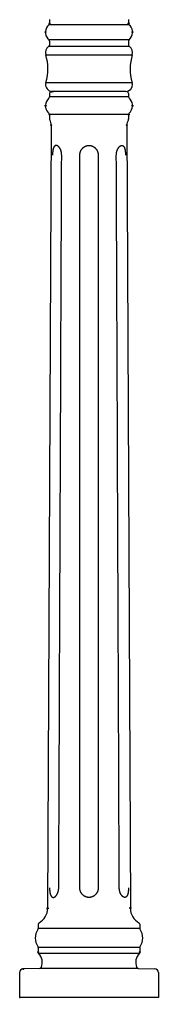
# Model space of a CAD drawing. Extents: x 0 to 131, y 0 to 344.
# Drawn here: x 46.2 to 60.3, y 108.4 to 207.9 of the extents above; entities that cross this region are included whole.
import ezdxf

# ---------------------------------------------------------------- set-up
doc = ezdxf.new("R2010")
doc.units = 0
doc.layers.add('LIVELLO_1', color=160, linetype='Continuous')

# ---------------------------------------------------------------- blocks, each defined once
blk = doc.blocks.new('AI9-BLK1')
at = {"layer": 'LIVELLO_1', "color": 7}
for p, q in [((-7.797, 35.306), (-15.994, 35.306)), ((-15.931, 35.836), (-15.931, 35.442)), ((-7.86, 35.836), (-7.86, 35.442)), ((-7.776, 33.086), (-16.015, 33.086)), ((-7.797, 33.786), (-15.994, 33.786)), ((-15.931, 33.648), (-15.931, 33.236)), ((-7.86, 33.648), (-7.86, 33.236)), ((-16.308, 32.259), (-7.481, 32.259)), ((-16.291, 29.437), (-7.498, 29.437)), ((-15.931, 28.301), (-15.931, 27.965)), ((-7.86, 27.965), (-15.931, 27.965)), ((-15.751, 28.481), (-15.508, 28.504)), ((-8.14, 28.504), (-15.649, 28.504)), ((-8.279, 28.504), (-15.508, 28.504)), ((-8.038, 28.481), (-8.279, 28.504)), ((-7.86, 28.301), (-7.86, 27.965)), ((-15.931, 26.174), (-15.931, 25.713)), ((-7.86, 26.174), (-15.931, 26.174)), ((-7.86, 26.174), (-7.86, 25.713)), ((-15.751, 25.088), (-16.114, -54.641)), ((-8.038, 25.088), (-7.678, -54.641)), ((-17.076, -56.268), (-17.076, -56.699)), ((-6.711, -56.699), (-17.076, -56.699)), ((-6.711, -56.268), (-6.711, -56.699)), ((-17.076, -58.626), (-17.076, -59.094)), ((-6.711, -58.626), (-17.076, -58.626)), ((-6.711, -58.626), (-6.711, -59.094)), ((-17.027, -59.22), (-6.764, -59.22)), ((-18.975, -61.179), (-18.975, -63.714)), ((-16.912, -60.761), (-18.615, -60.818)), ((-16.134, -60.761), (-16.912, -60.761)), ((-7.656, -60.761), (-16.134, -60.761)), ((-6.878, -60.761), (-7.656, -60.761)), ((-6.878, -60.761), (-5.177, -60.818)), ((-4.815, -61.179), (-4.815, -63.714)), ((-18.975, -63.714), (-18.918, -63.714)), ((-11.895, -63.714), (-18.918, -63.714)), ((-5.24, -63.714), (-18.548, -63.714)), ((-4.93, -63.714), (-11.895, -63.714)), ((-4.815, -63.714), (-4.93, -63.714))]:
    blk.add_line(p, q, dxfattribs=at)
for centre, radius in [((-7.858, 26.174), 0.0561), ((-16.112, -54.641), 0.0556)]:
    blk.add_circle(centre, radius, dxfattribs=at)
for centre, major_axis, ratio in [((-15.932, 35.442), (0.0013, -0.0593), 0.925652), ((-7.858, 35.442), (-0.0016, -0.0593), 0.94586), ((-16.334, 34.543), (0.0568, 0), 0.958515), ((-7.456, 34.543), (0.0556, 0), 0.979033), ((-15.751, 28.481), (0.0561, 0), 0.943166), ((-15.651, 28.504), (0.0016, -0.0577), 0.969799), ((-16.334, 27.068), (0.0568, 0), 0.957696), ((-7.456, 27.068), (0.0556, 0), 0.979033), ((-15.932, 26.174), (0.0013, -0.056), 0.979739), ((-15.751, 25.094), (0.0001, -0.0577), 0.971641), ((-8.039, 25.088), (0.0573, 0), 0.98048), ((-7.679, -54.601), (0.0011, -0.0579), 0.962618), ((-17.078, -59.094), (0.0556, 0), 0.978568), ((-6.712, -59.094), (0.0564, 0), 0.96509), ((-18.613, -60.818), (-0.0021, -0.0575), 0.966442)]:
    blk.add_ellipse(centre, major_axis=major_axis, ratio=ratio, dxfattribs=at)
for points, knots in [([(-15.994, 35.306), (-16.415, 34.932), (-16.451, 34.287), (-16.078, 33.866), (-16.051, 33.839), (-16.023, 33.81), (-15.994, 33.786)], [0, 0, 0, 0, 1, 1, 1, 2, 2, 2, 2]), ([(-7.797, 33.786), (-7.374, 34.159), (-7.338, 34.801), (-7.711, 35.219), (-7.74, 35.251), (-7.766, 35.28), (-7.797, 35.306)], [0, 0, 0, 0, 1, 1, 1, 2, 2, 2, 2]), ([(-16.291, 29.437), (-16.407, 29.056), (-16.194, 28.652), (-15.813, 28.533), (-15.757, 28.519), (-15.707, 28.508), (-15.649, 28.504)], [0, 0, 0, 0, 1, 1, 1, 2, 2, 2, 2]), ([(-8.14, 28.504), (-7.742, 28.529), (-7.442, 28.874), (-7.468, 29.275), (-7.473, 29.333), (-7.482, 29.385), (-7.498, 29.437)], [0, 0, 0, 0, 1, 1, 1, 2, 2, 2, 2]), ([(-15.994, 27.83), (-16.415, 27.455), (-16.451, 26.811), (-16.078, 26.392), (-16.051, 26.363), (-16.023, 26.336), (-15.994, 26.307)], [0, 0, 0, 0, 1, 1, 1, 2, 2, 2, 2]), ([(-7.797, 26.307), (-7.374, 26.68), (-7.338, 27.326), (-7.711, 27.745), (-7.74, 27.776), (-7.766, 27.806), (-7.797, 27.83)], [0, 0, 0, 0, 1, 1, 1, 2, 2, 2, 2]), ([(-14.679, 22.033), (-14.682, 22.07), (-14.682, 22.107), (-14.683, 22.145), (-14.686, 22.176), (-14.69, 22.211), (-14.695, 22.243), (-14.699, 22.27), (-14.701, 22.296), (-14.707, 22.32), (-14.713, 22.344), (-14.718, 22.368), (-14.722, 22.392), (-14.727, 22.411), (-14.732, 22.427), (-14.735, 22.443), (-14.743, 22.461), (-14.746, 22.479), (-14.754, 22.496), (-14.762, 22.512), (-14.763, 22.528), (-14.771, 22.547), (-14.776, 22.563), (-14.785, 22.578), (-14.793, 22.595), (-14.801, 22.613), (-14.807, 22.629), (-14.816, 22.64), (-14.821, 22.658), (-14.832, 22.676), (-14.839, 22.69), (-14.848, 22.703), (-14.855, 22.717), (-14.864, 22.732), (-14.873, 22.744), (-14.882, 22.759), (-14.888, 22.772), (-14.9, 22.783), (-14.906, 22.796), (-14.914, 22.805), (-14.923, 22.818), (-14.932, 22.829), (-14.944, 22.841), (-14.951, 22.852), (-14.959, 22.86), (-14.967, 22.869), (-14.976, 22.876), (-14.985, 22.89), (-14.993, 22.898), (-15.003, 22.906), (-15.011, 22.913), (-15.021, 22.921), (-15.029, 22.929), (-15.037, 22.933), (-15.047, 22.94), (-15.056, 22.95), (-15.062, 22.956), (-15.073, 22.961), (-15.078, 22.967), (-15.088, 22.972), (-15.097, 22.975), (-15.106, 22.981), (-15.114, 22.983), (-15.123, 22.988), (-15.129, 22.991), (-15.137, 22.997), (-15.149, 23.001), (-15.156, 23.001), (-15.164, 23.006), (-15.172, 23.009), (-15.18, 23.009), (-15.19, 23.012), (-15.195, 23.013), (-15.203, 23.013), (-15.213, 23.013), (-15.218, 23.018), (-15.218, 23.018), (-15.244, 23.018), (-15.244, 23.018), (-15.244, 23.018), (-15.266, 23.018), (-15.266, 23.018), (-15.272, 23.018), (-15.28, 23.013), (-15.288, 23.013), (-15.293, 23.012), (-15.302, 23.009), (-15.309, 23.009), (-15.314, 23.006), (-15.322, 23.001), (-15.33, 23.001), (-15.338, 22.997), (-15.346, 22.991), (-15.35, 22.988), (-15.358, 22.983), (-15.364, 22.981), (-15.372, 22.975), (-15.377, 22.972), (-15.386, 22.967), (-15.39, 22.961), (-15.397, 22.956), (-15.405, 22.95), (-15.408, 22.943), (-15.416, 22.933), (-15.422, 22.929), (-15.428, 22.921), (-15.435, 22.913), (-15.441, 22.906), (-15.447, 22.898), (-15.452, 22.89), (-15.458, 22.876), (-15.466, 22.869), (-15.471, 22.86), (-15.475, 22.852), (-15.48, 22.841), (-15.485, 22.829), (-15.49, 22.818), (-15.499, 22.805), (-15.502, 22.796), (-15.507, 22.783), (-15.508, 22.772), (-15.516, 22.759), (-15.519, 22.744), (-15.527, 22.732), (-15.533, 22.717), (-15.535, 22.703), (-15.538, 22.69), (-15.543, 22.672), (-15.547, 22.658), (-15.551, 22.64), (-15.555, 22.627), (-15.559, 22.613), (-15.56, 22.595), (-15.566, 22.578), (-15.569, 22.56), (-15.571, 22.544), (-15.577, 22.528), (-15.579, 22.512), (-15.579, 22.496), (-15.583, 22.479), (-15.587, 22.461), (-15.59, 22.443), (-15.591, 22.427), (-15.591, 22.411), (-15.595, 22.392), (-15.595, 22.368), (-15.6, 22.344), (-15.602, 22.32), (-15.605, 22.293), (-15.605, 22.27), (-15.608, 22.243), (-15.61, 22.211), (-15.613, 22.176), (-15.613, 22.145), (-15.613, 22.107), (-15.613, 22.07), (-15.615, 22.033)], [0, 0, 0, 0, 1, 1, 1, 2, 2, 2, 3, 3, 3, 4, 4, 4, 5, 5, 5, 6, 6, 6, 7, 7, 7, 8, 8, 8, 9, 9, 9, 10, 10, 10, 11, 11, 11, 12, 12, 12, 13, 13, 13, 14, 14, 14, 15, 15, 15, 16, 16, 16, 17, 17, 17, 18, 18, 18, 19, 19, 19, 20, 20, 20, 21, 21, 21, 22, 22, 22, 23, 23, 23, 24, 24, 24, 25, 25, 25, 26, 26, 26, 27, 27, 27, 28, 28, 28, 29, 29, 29, 30, 30, 30, 31, 31, 31, 32, 32, 32, 33, 33, 33, 34, 34, 34, 35, 35, 35, 36, 36, 36, 37, 37, 37, 38, 38, 38, 39, 39, 39, 40, 40, 40, 41, 41, 41, 42, 42, 42, 43, 43, 43, 44, 44, 44, 45, 45, 45, 46, 46, 46, 47, 47, 47, 48, 48, 48, 49, 49, 49, 50, 50, 50, 51, 51, 51, 52, 52, 52, 52]), ([(-12.828, 22.033), (-12.828, 22.069), (-12.828, 22.101), (-12.826, 22.136), (-12.82, 22.168), (-12.818, 22.2), (-12.81, 22.23), (-12.805, 22.253), (-12.802, 22.278), (-12.795, 22.301), (-12.787, 22.323), (-12.779, 22.347), (-12.774, 22.37), (-12.769, 22.384), (-12.764, 22.402), (-12.759, 22.418), (-12.751, 22.432), (-12.743, 22.448), (-12.735, 22.467), (-12.73, 22.482), (-12.719, 22.498), (-12.711, 22.512), (-12.707, 22.528), (-12.693, 22.547), (-12.683, 22.56), (-12.675, 22.578), (-12.667, 22.591), (-12.657, 22.607), (-12.647, 22.621), (-12.636, 22.639), (-12.622, 22.653), (-12.613, 22.666), (-12.603, 22.682), (-12.592, 22.692), (-12.579, 22.706), (-12.569, 22.72), (-12.554, 22.733), (-12.546, 22.744), (-12.53, 22.759), (-12.519, 22.77), (-12.506, 22.783), (-12.494, 22.791), (-12.478, 22.802), (-12.466, 22.817), (-12.452, 22.828), (-12.442, 22.834), (-12.426, 22.845), (-12.416, 22.855), (-12.4, 22.863), (-12.387, 22.871), (-12.373, 22.882), (-12.359, 22.89), (-12.345, 22.898), (-12.333, 22.906), (-12.317, 22.913), (-12.305, 22.921), (-12.292, 22.927), (-12.278, 22.932), (-12.262, 22.94), (-12.249, 22.945), (-12.237, 22.953), (-12.221, 22.959), (-12.211, 22.964), (-12.198, 22.967), (-12.185, 22.972), (-12.168, 22.975), (-12.159, 22.981), (-12.14, 22.983), (-12.12, 22.988), (-12.101, 22.994), (-12.084, 22.997), (-12.065, 23.001), (-12.047, 23.006), (-12.024, 23.009), (-11.998, 23.013), (-11.975, 23.013), (-11.949, 23.018), (-11.921, 23.018), (-11.895, 23.018)], [0, 0, 0, 0, 1, 1, 1, 2, 2, 2, 3, 3, 3, 4, 4, 4, 5, 5, 5, 6, 6, 6, 7, 7, 7, 8, 8, 8, 9, 9, 9, 10, 10, 10, 11, 11, 11, 12, 12, 12, 13, 13, 13, 14, 14, 14, 15, 15, 15, 16, 16, 16, 17, 17, 17, 18, 18, 18, 19, 19, 19, 20, 20, 20, 21, 21, 21, 22, 22, 22, 23, 23, 23, 24, 24, 24, 25, 25, 25, 26, 26, 26, 26]), ([(-11.895, 23.018), (-11.868, 23.018), (-11.843, 23.018), (-11.816, 23.013), (-11.79, 23.013), (-11.766, 23.009), (-11.741, 23.006), (-11.726, 23.001), (-11.705, 22.997), (-11.69, 22.994), (-11.668, 22.988), (-11.65, 22.983), (-11.632, 22.981), (-11.619, 22.975), (-11.606, 22.972), (-11.593, 22.967), (-11.58, 22.964), (-11.567, 22.959), (-11.553, 22.953), (-11.542, 22.945), (-11.525, 22.94), (-11.512, 22.932), (-11.5, 22.929), (-11.485, 22.921), (-11.473, 22.914), (-11.458, 22.906), (-11.445, 22.898), (-11.432, 22.89), (-11.417, 22.882), (-11.404, 22.874), (-11.391, 22.863), (-11.378, 22.855), (-11.365, 22.845), (-11.348, 22.839), (-11.337, 22.828), (-11.324, 22.818), (-11.311, 22.805), (-11.298, 22.796), (-11.284, 22.783), (-11.275, 22.77), (-11.262, 22.759), (-11.245, 22.748), (-11.235, 22.733), (-11.222, 22.72), (-11.212, 22.706), (-11.199, 22.692), (-11.187, 22.682), (-11.178, 22.666), (-11.165, 22.653), (-11.151, 22.639), (-11.142, 22.624), (-11.134, 22.607), (-11.124, 22.595), (-11.114, 22.578), (-11.106, 22.56), (-11.094, 22.547), (-11.084, 22.528), (-11.079, 22.512), (-11.066, 22.498), (-11.062, 22.482), (-11.053, 22.467), (-11.048, 22.448), (-11.04, 22.432), (-11.032, 22.418), (-11.027, 22.402), (-11.021, 22.384), (-11.017, 22.37), (-11.007, 22.347), (-11.001, 22.323), (-10.996, 22.301), (-10.99, 22.278), (-10.981, 22.256), (-10.977, 22.23), (-10.97, 22.201), (-10.968, 22.168), (-10.965, 22.136), (-10.963, 22.101), (-10.963, 22.069), (-10.96, 22.033)], [0, 0, 0, 0, 1, 1, 1, 2, 2, 2, 3, 3, 3, 4, 4, 4, 5, 5, 5, 6, 6, 6, 7, 7, 7, 8, 8, 8, 9, 9, 9, 10, 10, 10, 11, 11, 11, 12, 12, 12, 13, 13, 13, 14, 14, 14, 15, 15, 15, 16, 16, 16, 17, 17, 17, 18, 18, 18, 19, 19, 19, 20, 20, 20, 21, 21, 21, 22, 22, 22, 23, 23, 23, 24, 24, 24, 25, 25, 25, 26, 26, 26, 26]), ([(-9.11, 22.033), (-9.11, 22.07), (-9.11, 22.107), (-9.104, 22.145), (-9.104, 22.176), (-9.099, 22.211), (-9.095, 22.243), (-9.091, 22.27), (-9.087, 22.296), (-9.082, 22.32), (-9.079, 22.344), (-9.07, 22.37), (-9.065, 22.392), (-9.06, 22.411), (-9.059, 22.427), (-9.052, 22.443), (-9.047, 22.461), (-9.043, 22.479), (-9.037, 22.496), (-9.029, 22.512), (-9.024, 22.528), (-9.019, 22.547), (-9.011, 22.563), (-9.003, 22.581), (-8.996, 22.597), (-8.99, 22.613), (-8.983, 22.629), (-8.975, 22.643), (-8.967, 22.658), (-8.957, 22.676), (-8.952, 22.69), (-8.941, 22.703), (-8.934, 22.717), (-8.926, 22.732), (-8.916, 22.744), (-8.91, 22.759), (-8.899, 22.772), (-8.891, 22.783), (-8.882, 22.796), (-8.877, 22.805), (-8.865, 22.818), (-8.855, 22.829), (-8.847, 22.841), (-8.841, 22.852), (-8.829, 22.86), (-8.822, 22.869), (-8.814, 22.876), (-8.805, 22.89), (-8.796, 22.898), (-8.785, 22.906), (-8.78, 22.913), (-8.77, 22.921), (-8.761, 22.929), (-8.752, 22.933), (-8.742, 22.94), (-8.736, 22.945), (-8.725, 22.956), (-8.717, 22.961), (-8.711, 22.967), (-8.7, 22.972), (-8.691, 22.975), (-8.685, 22.981), (-8.676, 22.983), (-8.669, 22.988), (-8.658, 22.991), (-8.65, 22.997), (-8.642, 23.001), (-8.636, 23.001), (-8.624, 23.006), (-8.619, 23.009), (-8.611, 23.009), (-8.601, 23.012), (-8.597, 23.013), (-8.586, 23.013), (-8.578, 23.013), (-8.57, 23.018), (-8.57, 23.018), (-8.547, 23.018), (-8.547, 23.018), (-8.547, 23.018), (-8.524, 23.018), (-8.524, 23.018), (-8.516, 23.018), (-8.511, 23.013), (-8.503, 23.013), (-8.495, 23.012), (-8.488, 23.009), (-8.48, 23.009), (-8.471, 23.006), (-8.464, 23.001), (-8.459, 23.001), (-8.45, 22.997), (-8.443, 22.991), (-8.437, 22.988), (-8.431, 22.983), (-8.426, 22.981), (-8.417, 22.975), (-8.412, 22.972), (-8.401, 22.967), (-8.399, 22.961), (-8.395, 22.956), (-8.386, 22.945), (-8.378, 22.94), (-8.373, 22.933), (-8.365, 22.929), (-8.36, 22.921), (-8.355, 22.913), (-8.35, 22.906), (-8.342, 22.898), (-8.339, 22.89), (-8.332, 22.876), (-8.326, 22.869), (-8.321, 22.86), (-8.312, 22.852), (-8.311, 22.841), (-8.306, 22.829), (-8.298, 22.818), (-8.293, 22.805), (-8.288, 22.796), (-8.283, 22.783), (-8.279, 22.772), (-8.271, 22.759), (-8.27, 22.744), (-8.263, 22.732), (-8.258, 22.717), (-8.257, 22.703), (-8.252, 22.69), (-8.245, 22.672), (-8.24, 22.658), (-8.238, 22.64), (-8.235, 22.627), (-8.231, 22.613), (-8.227, 22.595), (-8.226, 22.578), (-8.222, 22.56), (-8.221, 22.544), (-8.214, 22.527), (-8.212, 22.512), (-8.207, 22.496), (-8.207, 22.479), (-8.204, 22.461), (-8.201, 22.443), (-8.196, 22.427), (-8.196, 22.411), (-8.195, 22.392), (-8.195, 22.368), (-8.191, 22.344), (-8.186, 22.32), (-8.182, 22.293), (-8.182, 22.27), (-8.181, 22.243), (-8.181, 22.211), (-8.178, 22.176), (-8.178, 22.145), (-8.178, 22.107), (-8.176, 22.07), (-8.173, 22.033)], [0, 0, 0, 0, 1, 1, 1, 2, 2, 2, 3, 3, 3, 4, 4, 4, 5, 5, 5, 6, 6, 6, 7, 7, 7, 8, 8, 8, 9, 9, 9, 10, 10, 10, 11, 11, 11, 12, 12, 12, 13, 13, 13, 14, 14, 14, 15, 15, 15, 16, 16, 16, 17, 17, 17, 18, 18, 18, 19, 19, 19, 20, 20, 20, 21, 21, 21, 22, 22, 22, 23, 23, 23, 24, 24, 24, 25, 25, 25, 26, 26, 26, 27, 27, 27, 28, 28, 28, 29, 29, 29, 30, 30, 30, 31, 31, 31, 32, 32, 32, 33, 33, 33, 34, 34, 34, 35, 35, 35, 36, 36, 36, 37, 37, 37, 38, 38, 38, 39, 39, 39, 40, 40, 40, 41, 41, 41, 42, 42, 42, 43, 43, 43, 44, 44, 44, 45, 45, 45, 46, 46, 46, 47, 47, 47, 48, 48, 48, 49, 49, 49, 50, 50, 50, 51, 51, 51, 52, 52, 52, 52]), ([(-14.98, -52.546), (-14.928, -40.114), (-14.882, -27.683), (-14.829, -15.258), (-14.78, -2.826), (-14.731, 9.603), (-14.679, 22.033)], [0, 0, 0, 0, 1, 1, 1, 2, 2, 2, 2]), ([(-12.832, -52.546), (-12.832, -52.546), (-12.832, -15.258), (-12.832, -15.258), (-12.832, -2.826), (-12.832, 9.603), (-12.828, 22.033)], [0, 0, 0, 0, 1, 1, 1, 2, 2, 2, 2]), ([(-10.96, 22.033), (-10.96, 22.033), (-10.96, -15.258), (-10.96, -15.258), (-10.96, -27.683), (-10.96, -40.114), (-10.955, -52.546)], [0, 0, 0, 0, 1, 1, 1, 2, 2, 2, 2]), ([(-8.811, -52.546), (-8.86, -40.114), (-8.91, -27.683), (-8.962, -15.258), (-9.008, -2.826), (-9.06, 9.603), (-9.11, 22.033)], [0, 0, 0, 0, 1, 1, 1, 2, 2, 2, 2]), ([(-15.917, -52.546), (-15.917, -52.584), (-15.917, -52.621), (-15.913, -52.655), (-15.913, -52.689), (-15.913, -52.724), (-15.912, -52.754), (-15.909, -52.785), (-15.909, -52.807), (-15.903, -52.834), (-15.903, -52.858), (-15.9, -52.881), (-15.898, -52.906), (-15.895, -52.924), (-15.893, -52.94), (-15.89, -52.958), (-15.89, -52.973), (-15.887, -52.993), (-15.885, -53.009), (-15.882, -53.026), (-15.877, -53.042), (-15.877, -53.06), (-15.876, -53.078), (-15.869, -53.094), (-15.867, -53.111), (-15.862, -53.126), (-15.859, -53.143), (-15.854, -53.155), (-15.849, -53.17), (-15.846, -53.185), (-15.845, -53.203), (-15.836, -53.214), (-15.832, -53.228), (-15.828, -53.239), (-15.825, -53.254), (-15.818, -53.268), (-15.815, -53.283), (-15.81, -53.294), (-15.805, -53.305), (-15.8, -53.316), (-15.793, -53.329), (-15.789, -53.34), (-15.784, -53.352), (-15.776, -53.36), (-15.774, -53.371), (-15.765, -53.379), (-15.764, -53.387), (-15.757, -53.4), (-15.751, -53.409), (-15.743, -53.417), (-15.738, -53.424), (-15.732, -53.429), (-15.726, -53.436), (-15.72, -53.444), (-15.713, -53.454), (-15.707, -53.459), (-15.702, -53.464), (-15.693, -53.472), (-15.688, -53.478), (-15.68, -53.48), (-15.676, -53.488), (-15.671, -53.491), (-15.662, -53.497), (-15.654, -53.502), (-15.646, -53.505), (-15.64, -53.508), (-15.631, -53.51), (-15.626, -53.513), (-15.618, -53.516), (-15.61, -53.52), (-15.602, -53.521), (-15.595, -53.521), (-15.59, -53.525), (-15.579, -53.528), (-15.571, -53.528), (-15.566, -53.528), (-15.559, -53.528), (-15.551, -53.531), (-15.543, -53.531), (-15.535, -53.531), (-15.527, -53.528), (-15.519, -53.528), (-15.508, -53.528), (-15.503, -53.528), (-15.493, -53.525), (-15.485, -53.521), (-15.48, -53.521), (-15.471, -53.52), (-15.462, -53.516), (-15.454, -53.513), (-15.447, -53.51), (-15.439, -53.508), (-15.428, -53.502), (-15.421, -53.499), (-15.413, -53.494), (-15.405, -53.491), (-15.395, -53.486), (-15.386, -53.48), (-15.377, -53.478), (-15.372, -53.472), (-15.361, -53.464), (-15.354, -53.456), (-15.342, -53.451), (-15.334, -53.441), (-15.328, -53.436), (-15.316, -53.429), (-15.309, -53.424), (-15.302, -53.414), (-15.292, -53.406), (-15.283, -53.398), (-15.275, -53.387), (-15.266, -53.377), (-15.257, -53.368), (-15.247, -53.36), (-15.242, -53.35), (-15.229, -53.337), (-15.223, -53.326), (-15.213, -53.316), (-15.205, -53.305), (-15.195, -53.292), (-15.19, -53.281), (-15.18, -53.268), (-15.172, -53.254), (-15.164, -53.239), (-15.156, -53.228), (-15.149, -53.214), (-15.137, -53.201), (-15.129, -53.185), (-15.123, -53.17), (-15.117, -53.155), (-15.106, -53.14), (-15.101, -53.126), (-15.093, -53.108), (-15.087, -53.094), (-15.078, -53.078), (-15.073, -53.06), (-15.065, -53.042), (-15.062, -53.026), (-15.056, -53.009), (-15.047, -52.993), (-15.044, -52.973), (-15.037, -52.958), (-15.034, -52.94), (-15.029, -52.924), (-15.024, -52.906), (-15.018, -52.881), (-15.012, -52.858), (-15.006, -52.834), (-15.003, -52.808), (-14.998, -52.785), (-14.993, -52.757), (-14.99, -52.724), (-14.987, -52.689), (-14.985, -52.658), (-14.98, -52.621), (-14.98, -52.584), (-14.98, -52.546)], [0, 0, 0, 0, 1, 1, 1, 2, 2, 2, 3, 3, 3, 4, 4, 4, 5, 5, 5, 6, 6, 6, 7, 7, 7, 8, 8, 8, 9, 9, 9, 10, 10, 10, 11, 11, 11, 12, 12, 12, 13, 13, 13, 14, 14, 14, 15, 15, 15, 16, 16, 16, 17, 17, 17, 18, 18, 18, 19, 19, 19, 20, 20, 20, 21, 21, 21, 22, 22, 22, 23, 23, 23, 24, 24, 24, 25, 25, 25, 26, 26, 26, 27, 27, 27, 28, 28, 28, 29, 29, 29, 30, 30, 30, 31, 31, 31, 32, 32, 32, 33, 33, 33, 34, 34, 34, 35, 35, 35, 36, 36, 36, 37, 37, 37, 38, 38, 38, 39, 39, 39, 40, 40, 40, 41, 41, 41, 42, 42, 42, 43, 43, 43, 44, 44, 44, 45, 45, 45, 46, 46, 46, 47, 47, 47, 48, 48, 48, 49, 49, 49, 50, 50, 50, 51, 51, 51, 52, 52, 52, 52]), ([(-11.895, -53.531), (-11.921, -53.528), (-11.949, -53.528), (-11.975, -53.528), (-11.998, -53.525), (-12.024, -53.521), (-12.051, -53.516), (-12.068, -53.513), (-12.088, -53.508), (-12.106, -53.505), (-12.126, -53.502), (-12.144, -53.494), (-12.162, -53.491), (-12.175, -53.486), (-12.188, -53.48), (-12.203, -53.478), (-12.213, -53.472), (-12.226, -53.468), (-12.239, -53.464), (-12.252, -53.456), (-12.265, -53.451), (-12.28, -53.441), (-12.293, -53.436), (-12.306, -53.43), (-12.323, -53.424), (-12.336, -53.417), (-12.349, -53.409), (-12.364, -53.4), (-12.377, -53.393), (-12.39, -53.385), (-12.403, -53.372), (-12.418, -53.366), (-12.43, -53.357), (-12.444, -53.35), (-12.454, -53.337), (-12.467, -53.326), (-12.483, -53.316), (-12.494, -53.305), (-12.506, -53.294), (-12.519, -53.283), (-12.533, -53.271), (-12.546, -53.257), (-12.555, -53.244), (-12.569, -53.235), (-12.579, -53.22), (-12.592, -53.207), (-12.605, -53.195), (-12.615, -53.18), (-12.627, -53.166), (-12.636, -53.151), (-12.647, -53.138), (-12.657, -53.121), (-12.667, -53.108), (-12.677, -53.092), (-12.688, -53.078), (-12.697, -53.06), (-12.707, -53.042), (-12.716, -53.026), (-12.721, -53.012), (-12.733, -52.996), (-12.739, -52.98), (-12.746, -52.964), (-12.752, -52.946), (-12.76, -52.932), (-12.766, -52.913), (-12.771, -52.897), (-12.777, -52.881), (-12.784, -52.86), (-12.791, -52.837), (-12.797, -52.812), (-12.805, -52.793), (-12.81, -52.765), (-12.815, -52.741), (-12.82, -52.712), (-12.826, -52.68), (-12.828, -52.65), (-12.832, -52.615), (-12.832, -52.581), (-12.832, -52.546)], [0, 0, 0, 0, 1, 1, 1, 2, 2, 2, 3, 3, 3, 4, 4, 4, 5, 5, 5, 6, 6, 6, 7, 7, 7, 8, 8, 8, 9, 9, 9, 10, 10, 10, 11, 11, 11, 12, 12, 12, 13, 13, 13, 14, 14, 14, 15, 15, 15, 16, 16, 16, 17, 17, 17, 18, 18, 18, 19, 19, 19, 20, 20, 20, 21, 21, 21, 22, 22, 22, 23, 23, 23, 24, 24, 24, 25, 25, 25, 26, 26, 26, 26]), ([(-10.955, -52.546), (-10.96, -52.581), (-10.96, -52.615), (-10.963, -52.65), (-10.965, -52.68), (-10.968, -52.712), (-10.976, -52.743), (-10.977, -52.765), (-10.986, -52.793), (-10.994, -52.815), (-10.996, -52.837), (-11.007, -52.86), (-11.012, -52.884), (-11.021, -52.9), (-11.022, -52.913), (-11.03, -52.932), (-11.038, -52.95), (-11.045, -52.964), (-11.051, -52.98), (-11.058, -52.998), (-11.066, -53.012), (-11.074, -53.028), (-11.084, -53.044), (-11.093, -53.06), (-11.103, -53.078), (-11.114, -53.092), (-11.124, -53.108), (-11.134, -53.124), (-11.142, -53.138), (-11.151, -53.151), (-11.165, -53.166), (-11.175, -53.18), (-11.187, -53.195), (-11.199, -53.207), (-11.209, -53.22), (-11.222, -53.235), (-11.235, -53.249), (-11.245, -53.257), (-11.258, -53.271), (-11.268, -53.283), (-11.284, -53.294), (-11.295, -53.305), (-11.307, -53.316), (-11.32, -53.326), (-11.337, -53.337), (-11.348, -53.35), (-11.362, -53.357), (-11.373, -53.366), (-11.388, -53.372), (-11.4, -53.385), (-11.414, -53.393), (-11.427, -53.4), (-11.44, -53.409), (-11.455, -53.417), (-11.468, -53.424), (-11.481, -53.43), (-11.494, -53.436), (-11.511, -53.441), (-11.524, -53.451), (-11.536, -53.456), (-11.552, -53.464), (-11.561, -53.468), (-11.575, -53.472), (-11.588, -53.478), (-11.605, -53.48), (-11.616, -53.486), (-11.629, -53.491), (-11.647, -53.494), (-11.663, -53.502), (-11.685, -53.505), (-11.702, -53.508), (-11.722, -53.513), (-11.741, -53.516), (-11.765, -53.521), (-11.79, -53.525), (-11.816, -53.528), (-11.843, -53.528), (-11.868, -53.528), (-11.895, -53.531)], [0, 0, 0, 0, 1, 1, 1, 2, 2, 2, 3, 3, 3, 4, 4, 4, 5, 5, 5, 6, 6, 6, 7, 7, 7, 8, 8, 8, 9, 9, 9, 10, 10, 10, 11, 11, 11, 12, 12, 12, 13, 13, 13, 14, 14, 14, 15, 15, 15, 16, 16, 16, 17, 17, 17, 18, 18, 18, 19, 19, 19, 20, 20, 20, 21, 21, 21, 22, 22, 22, 23, 23, 23, 24, 24, 24, 25, 25, 25, 26, 26, 26, 26]), ([(-7.872, -52.546), (-7.872, -52.546), (-7.872, -52.655), (-7.872, -52.655), (-7.878, -52.689), (-7.878, -52.724), (-7.88, -52.754), (-7.88, -52.785), (-7.883, -52.807), (-7.884, -52.831), (-7.884, -52.858), (-7.888, -52.881), (-7.891, -52.906), (-7.893, -52.924), (-7.896, -52.94), (-7.897, -52.958), (-7.897, -52.973), (-7.904, -52.993), (-7.905, -53.009), (-7.905, -53.026), (-7.911, -53.042), (-7.914, -53.057), (-7.916, -53.074), (-7.922, -53.092), (-7.924, -53.108), (-7.927, -53.126), (-7.929, -53.14), (-7.935, -53.155), (-7.94, -53.169), (-7.945, -53.185), (-7.947, -53.201), (-7.95, -53.214), (-7.955, -53.228), (-7.963, -53.239), (-7.965, -53.254), (-7.971, -53.268), (-7.973, -53.283), (-7.977, -53.292), (-7.985, -53.305), (-7.989, -53.316), (-7.997, -53.326), (-7.999, -53.34), (-8.007, -53.352), (-8.009, -53.36), (-8.016, -53.368), (-8.022, -53.377), (-8.025, -53.387), (-8.033, -53.4), (-8.04, -53.409), (-8.043, -53.417), (-8.052, -53.424), (-8.057, -53.429), (-8.065, -53.436), (-8.069, -53.444), (-8.078, -53.451), (-8.083, -53.459), (-8.088, -53.464), (-8.096, -53.472), (-8.101, -53.478), (-8.109, -53.48), (-8.116, -53.488), (-8.121, -53.491), (-8.129, -53.494), (-8.137, -53.499), (-8.142, -53.505), (-8.15, -53.508), (-8.155, -53.51), (-8.163, -53.513), (-8.17, -53.516), (-8.178, -53.52), (-8.186, -53.521), (-8.195, -53.521), (-8.201, -53.525), (-8.207, -53.528), (-8.214, -53.528), (-8.226, -53.528), (-8.231, -53.528), (-8.238, -53.531), (-8.248, -53.531), (-8.257, -53.531), (-8.263, -53.528), (-8.27, -53.528), (-8.279, -53.528), (-8.288, -53.528), (-8.293, -53.525), (-8.306, -53.521), (-8.311, -53.521), (-8.321, -53.52), (-8.326, -53.516), (-8.334, -53.513), (-8.343, -53.51), (-8.351, -53.508), (-8.363, -53.502), (-8.368, -53.499), (-8.378, -53.494), (-8.386, -53.491), (-8.395, -53.486), (-8.401, -53.48), (-8.412, -53.478), (-8.419, -53.472), (-8.431, -53.464), (-8.437, -53.456), (-8.445, -53.451), (-8.453, -53.444), (-8.464, -53.436), (-8.471, -53.429), (-8.481, -53.424), (-8.488, -53.414), (-8.498, -53.406), (-8.506, -53.398), (-8.516, -53.387), (-8.524, -53.377), (-8.534, -53.368), (-8.542, -53.36), (-8.55, -53.352), (-8.556, -53.34), (-8.568, -53.326), (-8.575, -53.316), (-8.583, -53.305), (-8.592, -53.292), (-8.601, -53.283), (-8.609, -53.268), (-8.619, -53.254), (-8.624, -53.239), (-8.636, -53.228), (-8.642, -53.214), (-8.65, -53.201), (-8.658, -53.185), (-8.667, -53.17), (-8.673, -53.155), (-8.681, -53.143), (-8.686, -53.126), (-8.694, -53.108), (-8.703, -53.094), (-8.711, -53.078), (-8.716, -53.06), (-8.721, -53.042), (-8.729, -53.026), (-8.736, -53.009), (-8.742, -52.993), (-8.744, -52.973), (-8.752, -52.958), (-8.753, -52.94), (-8.76, -52.924), (-8.766, -52.906), (-8.77, -52.881), (-8.778, -52.858), (-8.78, -52.834), (-8.785, -52.808), (-8.791, -52.785), (-8.796, -52.757), (-8.802, -52.724), (-8.805, -52.689), (-8.806, -52.658), (-8.809, -52.621), (-8.811, -52.584), (-8.811, -52.546)], [0, 0, 0, 0, 1, 1, 1, 2, 2, 2, 3, 3, 3, 4, 4, 4, 5, 5, 5, 6, 6, 6, 7, 7, 7, 8, 8, 8, 9, 9, 9, 10, 10, 10, 11, 11, 11, 12, 12, 12, 13, 13, 13, 14, 14, 14, 15, 15, 15, 16, 16, 16, 17, 17, 17, 18, 18, 18, 19, 19, 19, 20, 20, 20, 21, 21, 21, 22, 22, 22, 23, 23, 23, 24, 24, 24, 25, 25, 25, 26, 26, 26, 27, 27, 27, 28, 28, 28, 29, 29, 29, 30, 30, 30, 31, 31, 31, 32, 32, 32, 33, 33, 33, 34, 34, 34, 35, 35, 35, 36, 36, 36, 37, 37, 37, 38, 38, 38, 39, 39, 39, 40, 40, 40, 41, 41, 41, 42, 42, 42, 43, 43, 43, 44, 44, 44, 45, 45, 45, 46, 46, 46, 47, 47, 47, 48, 48, 48, 49, 49, 49, 50, 50, 50, 51, 51, 51, 52, 52, 52, 52])]:
    blk.add_open_spline(points, degree=3, knots=knots, dxfattribs=at)
for points in [[(-15.994, 35.306), (-15.956, 35.341), (-15.931, 35.389), (-15.931, 35.442)], [(-7.86, 35.442), (-7.86, 35.389), (-7.835, 35.341), (-7.797, 35.306)], [(-16.015, 33.086), (-16.287, 32.908), (-16.412, 32.565), (-16.308, 32.259)], [(-16.015, 33.086), (-15.962, 33.119), (-15.931, 33.174), (-15.931, 33.236)], [(-15.931, 33.648), (-15.931, 33.699), (-15.956, 33.75), (-15.994, 33.786)], [(-7.797, 33.786), (-7.835, 33.75), (-7.86, 33.699), (-7.86, 33.648)], [(-7.86, 33.236), (-7.86, 33.174), (-7.825, 33.119), (-7.776, 33.086)], [(-7.481, 32.259), (-7.379, 32.565), (-7.501, 32.908), (-7.776, 33.086)], [(-16.291, 29.437), (-16.006, 30.356), (-16.015, 31.34), (-16.308, 32.259)], [(-7.481, 32.259), (-7.776, 31.34), (-7.784, 30.356), (-7.498, 29.437)], [(-15.994, 27.83), (-15.956, 27.864), (-15.931, 27.912), (-15.931, 27.965)], [(-15.751, 28.481), (-15.851, 28.481), (-15.931, 28.4), (-15.931, 28.301)], [(-7.86, 28.301), (-7.86, 28.4), (-7.94, 28.481), (-8.038, 28.481)], [(-7.86, 27.965), (-7.86, 27.912), (-7.835, 27.864), (-7.797, 27.83)], [(-15.931, 26.174), (-15.931, 26.225), (-15.956, 26.272), (-15.994, 26.307)], [(-7.797, 26.307), (-7.835, 26.272), (-7.86, 26.225), (-7.86, 26.174)], [(-15.931, 25.713), (-15.931, 25.677), (-15.922, 25.644), (-15.903, 25.613)], [(-15.751, 25.088), (-15.751, 25.275), (-15.801, 25.458), (-15.903, 25.613)], [(-7.884, 25.613), (-7.986, 25.458), (-8.04, 25.275), (-8.038, 25.088)], [(-7.884, 25.613), (-7.869, 25.644), (-7.86, 25.677), (-7.86, 25.713)], [(-16.983, -56.108), (-16.448, -55.814), (-16.117, -55.253), (-16.114, -54.641)], [(-7.678, -54.641), (-7.673, -55.253), (-7.34, -55.814), (-6.808, -56.108)], [(-17.111, -56.805), (-17.086, -56.774), (-17.076, -56.738), (-17.076, -56.699)], [(-16.983, -56.108), (-17.042, -56.144), (-17.076, -56.204), (-17.076, -56.268)], [(-6.711, -56.268), (-6.711, -56.204), (-6.75, -56.144), (-6.808, -56.108)], [(-6.711, -56.699), (-6.711, -56.738), (-6.698, -56.774), (-6.681, -56.805)], [(-17.111, -56.805), (-17.468, -57.323), (-17.468, -58.006), (-17.111, -58.524)], [(-6.681, -58.524), (-6.323, -58.006), (-6.323, -57.323), (-6.681, -56.805)], [(-17.076, -58.626), (-17.076, -58.589), (-17.086, -58.554), (-17.111, -58.524)], [(-6.681, -58.524), (-6.698, -58.554), (-6.711, -58.589), (-6.711, -58.626)], [(-17.076, -59.094), (-17.076, -59.14), (-17.058, -59.188), (-17.027, -59.22)], [(-16.75, -60.648), (-16.549, -60.161), (-16.658, -59.6), (-17.027, -59.22)], [(-6.764, -59.22), (-7.133, -59.6), (-7.24, -60.161), (-7.04, -60.648)], [(-6.764, -59.22), (-6.73, -59.188), (-6.711, -59.14), (-6.711, -59.094)], [(-16.912, -60.761), (-16.84, -60.755), (-16.778, -60.714), (-16.75, -60.648)], [(-7.04, -60.648), (-7.013, -60.714), (-6.947, -60.755), (-6.878, -60.761)], [(-18.615, -60.818), (-18.812, -60.818), (-18.975, -60.981), (-18.975, -61.179)], [(-4.815, -61.179), (-4.815, -60.981), (-4.976, -60.818), (-5.177, -60.818)]]:
    blk.add_open_spline(points, degree=3, dxfattribs=at)

msp = doc.modelspace()

# ---------------------------------------------------------------- block references
at = {"layer": 'LIVELLO_1', "color": 7}
msp.add_blockref('AI9-BLK1', (65.129875, 172.095869), dxfattribs=at)

doc.saveas('drawing.dxf')
